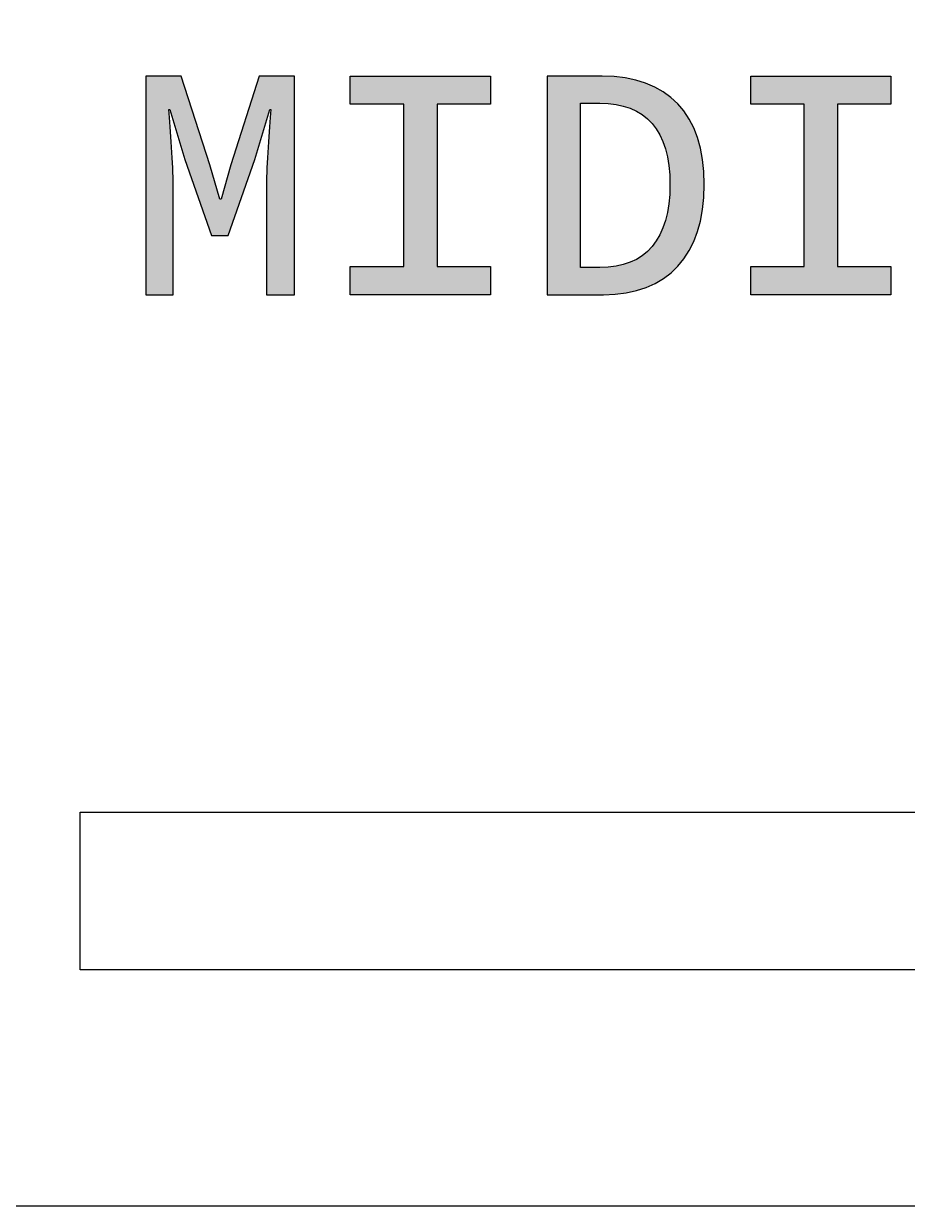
# Model space of a CAD drawing. Extents: x 2 to 177, y -204 to -3.
# Drawn here: x 134.86 to 146.07, y -127.82 to -112.82 of the extents above; entities that cross this region are included whole.
import ezdxf

# ---------------------------------------------------------------- set-up
doc = ezdxf.new("R2010")
doc.units = 0
doc.layers.add('LAYER_1', color=7, linetype='CONTINUOUS')

# ---------------------------------------------------------------- blocks, each defined once
blk = doc.blocks.new('BLOCK_3')
at = {"layer": 'LAYER_1', "color": 1}
blk.add_lwpolyline([(151.573, -124.815), (135.573, -124.815), (135.573, -122.815), (151.573, -122.815), (151.573, -124.815)], dxfattribs=at)
blk = doc.blocks.new('*U27')
at = {"layer": 'LAYER_1', "color": 7}
for points in [[(136.406, -116.252), (136.406, -113.482), (136.407, -116.253)], [(136.407, -116.253), (136.406, -113.482), (136.407, -113.482)], [(136.407, -116.253), (136.407, -113.482), (136.415, -116.253)], [(136.415, -116.253), (136.407, -113.482), (136.415, -113.482)], [(136.415, -116.253), (136.415, -113.482), (136.419, -116.253)], [(136.419, -116.253), (136.415, -113.482), (136.419, -113.482)], [(136.419, -116.253), (136.419, -113.482), (136.441, -116.253)], [(136.441, -116.253), (136.419, -113.482), (136.441, -113.482)], [(136.441, -116.253), (136.441, -113.482), (136.443, -116.253)], [(136.443, -116.253), (136.441, -113.482), (136.443, -113.482)], [(136.443, -116.253), (136.443, -113.482), (136.516, -116.253)], [(136.516, -116.253), (136.443, -113.482), (136.516, -113.482)], [(136.516, -116.253), (136.516, -113.482), (136.529, -116.253)], [(136.529, -116.253), (136.516, -113.482), (136.529, -113.482)], [(136.529, -116.253), (136.529, -113.482), (136.686, -116.253)], [(136.686, -116.253), (136.529, -113.482), (136.686, -113.482)], [(136.686, -116.253), (136.686, -113.482), (136.698, -116.253)], [(136.698, -116.253), (136.686, -113.482), (136.698, -113.482)], [(136.698, -113.905), (136.698, -113.482), (136.698, -113.905)], [(136.698, -113.905), (136.698, -113.482), (136.698, -113.482)], [(136.698, -113.905), (136.698, -113.482), (136.698, -113.905)], [(136.698, -113.905), (136.698, -113.482), (136.698, -113.482)], [(136.698, -113.905), (136.698, -113.482), (136.701, -113.905)], [(136.701, -113.905), (136.698, -113.482), (136.701, -113.482)], [(136.701, -113.905), (136.701, -113.482), (136.709, -113.905)], [(136.709, -113.905), (136.701, -113.482), (136.709, -113.482)], [(136.709, -113.905), (136.709, -113.482), (136.711, -113.905)], [(136.711, -113.905), (136.709, -113.482), (136.711, -113.482)], [(136.711, -113.905), (136.711, -113.482), (136.713, -113.913)], [(136.713, -113.913), (136.711, -113.482), (136.713, -113.482)], [(136.713, -113.913), (136.713, -113.482), (136.713, -113.914)], [(136.713, -113.914), (136.713, -113.482), (136.713, -113.482)], [(136.713, -113.914), (136.713, -113.482), (136.723, -113.946)], [(136.723, -113.946), (136.713, -113.482), (136.723, -113.482)], [(136.723, -113.946), (136.723, -113.482), (136.737, -113.994)], [(136.737, -113.994), (136.723, -113.482), (136.737, -113.482)], [(136.737, -113.994), (136.737, -113.482), (136.739, -113.998)], [(136.739, -113.998), (136.737, -113.482), (136.739, -113.482)], [(136.739, -113.998), (136.739, -113.482), (136.741, -114.007)], [(136.741, -114.007), (136.739, -113.482), (136.741, -113.482)], [(136.741, -114.007), (136.741, -113.482), (136.747, -114.025)], [(136.747, -114.025), (136.741, -113.482), (136.747, -113.482)], [(136.747, -114.025), (136.747, -113.482), (136.75, -114.038)], [(136.75, -114.038), (136.747, -113.482), (136.75, -113.482)], [(136.75, -114.038), (136.75, -113.482), (136.752, -114.043)], [(136.752, -114.043), (136.75, -113.482), (136.752, -113.482)], [(136.752, -114.043), (136.752, -113.482), (136.752, -114.044)], [(136.752, -114.044), (136.752, -113.482), (136.752, -113.482)], [(136.752, -114.044), (136.752, -113.482), (136.753, -114.046)], [(136.753, -114.046), (136.752, -113.482), (136.753, -113.482)], [(136.753, -114.046), (136.753, -113.482), (136.753, -114.046)], [(136.753, -114.046), (136.753, -113.482), (136.753, -113.482)], [(136.753, -114.046), (136.753, -113.482), (136.759, -114.065)], [(136.759, -114.065), (136.753, -113.482), (136.759, -113.482)], [(136.759, -114.065), (136.759, -113.482), (136.806, -114.222)], [(136.806, -114.222), (136.759, -113.482), (136.806, -113.482)], [(136.806, -114.222), (136.806, -113.482), (136.83, -114.304)], [(136.83, -114.304), (136.806, -113.482), (136.83, -113.482)], [(136.83, -114.304), (136.83, -113.482), (136.851, -114.371)], [(136.851, -114.371), (136.83, -113.482), (136.851, -113.482)], [(136.851, -114.371), (136.851, -113.482), (136.853, -114.379)], [(136.853, -114.379), (136.851, -113.482), (136.853, -113.483)], [(136.853, -114.379), (136.853, -113.483), (136.856, -114.388)], [(136.856, -114.388), (136.853, -113.483), (136.856, -113.485)], [(136.856, -114.388), (136.856, -113.485), (136.86, -114.403)], [(136.86, -114.403), (136.856, -113.485), (136.86, -113.499)], [(136.86, -114.403), (136.86, -113.499), (136.868, -114.43)], [(136.868, -114.43), (136.86, -113.499), (136.868, -113.524)], [(136.868, -114.43), (136.868, -113.524), (136.873, -114.446)], [(136.873, -114.446), (136.868, -113.524), (136.873, -113.538)], [(136.873, -114.446), (136.873, -113.538), (136.889, -114.498)], [(136.889, -114.498), (136.873, -113.538), (136.889, -113.587)], [(137.826, -114.417), (137.821, -113.555), (137.826, -113.539)], [(137.84, -114.373), (137.826, -113.539), (137.84, -113.497)], [(137.826, -114.417), (137.826, -113.539), (137.84, -114.373)], [(137.844, -114.358), (137.84, -113.497), (137.844, -113.484)], [(137.84, -114.373), (137.84, -113.497), (137.844, -114.358)], [(137.845, -114.355), (137.844, -113.484), (137.845, -113.482)], [(137.844, -114.358), (137.844, -113.484), (137.845, -114.355)], [(137.845, -114.355), (137.845, -113.482), (137.858, -114.313)], [(137.858, -114.313), (137.845, -113.482), (137.858, -113.482)], [(137.858, -114.313), (137.858, -113.482), (137.871, -114.266)], [(137.871, -114.266), (137.858, -113.482), (137.871, -113.482)], [(137.871, -114.266), (137.871, -113.482), (137.886, -114.218)], [(137.886, -114.218), (137.871, -113.482), (137.886, -113.482)], [(137.886, -114.218), (137.886, -113.482), (137.92, -114.105)], [(137.92, -114.105), (137.886, -113.482), (137.92, -113.482)], [(137.92, -114.105), (137.92, -113.482), (137.938, -114.046)], [(137.938, -114.046), (137.92, -113.482), (137.938, -113.482)], [(137.938, -114.046), (137.938, -113.482), (137.938, -114.046)], [(137.938, -114.046), (137.938, -113.482), (137.938, -113.482)], [(137.938, -114.046), (137.938, -113.482), (137.938, -114.045)], [(137.938, -114.045), (137.938, -113.482), (137.938, -113.482)], [(137.938, -114.045), (137.938, -113.482), (137.94, -114.04)], [(137.94, -114.04), (137.938, -113.482), (137.94, -113.482)], [(137.94, -114.04), (137.94, -113.482), (137.941, -114.033)], [(137.941, -114.033), (137.94, -113.482), (137.941, -113.482)], [(137.941, -114.033), (137.941, -113.482), (137.942, -114.032)], [(137.942, -114.032), (137.941, -113.482), (137.942, -113.482)], [(137.942, -114.032), (137.942, -113.482), (137.946, -114.018)], [(137.946, -114.018), (137.942, -113.482), (137.946, -113.482)], [(137.946, -114.018), (137.946, -113.482), (137.96, -113.973)], [(137.96, -113.973), (137.946, -113.482), (137.96, -113.482)], [(137.96, -113.973), (137.96, -113.482), (137.968, -113.944)], [(137.968, -113.944), (137.96, -113.482), (137.968, -113.482)], [(137.968, -113.944), (137.968, -113.482), (137.973, -113.929)], [(137.973, -113.929), (137.968, -113.482), (137.973, -113.482)], [(137.973, -113.929), (137.973, -113.482), (137.977, -113.916)], [(137.977, -113.916), (137.973, -113.482), (137.977, -113.482)], [(137.977, -113.916), (137.977, -113.482), (137.979, -113.906)], [(137.979, -113.906), (137.977, -113.482), (137.979, -113.482)], [(137.979, -113.906), (137.979, -113.482), (137.981, -113.906)], [(137.981, -113.906), (137.979, -113.482), (137.981, -113.482)], [(137.981, -113.906), (137.981, -113.482), (137.983, -113.905)], [(137.983, -113.905), (137.981, -113.482), (137.983, -113.482)], [(137.983, -113.905), (137.983, -113.482), (137.987, -113.905)], [(137.987, -113.905), (137.983, -113.482), (137.987, -113.482)], [(137.987, -113.905), (137.987, -113.482), (137.992, -113.905)], [(137.992, -113.905), (137.987, -113.482), (137.992, -113.482)], [(137.992, -116.253), (137.992, -113.482), (138.066, -116.253)], [(138.066, -116.253), (137.992, -113.482), (138.066, -113.482)], [(138.066, -116.253), (138.066, -113.482), (138.09, -116.253)], [(138.09, -116.253), (138.066, -113.482), (138.09, -113.482)], [(138.09, -116.253), (138.09, -113.482), (138.198, -116.253)], [(138.198, -116.253), (138.09, -113.482), (138.198, -113.482)], [(138.198, -116.253), (138.198, -113.482), (138.237, -116.253)], [(138.237, -116.253), (138.198, -113.482), (138.237, -113.482)], [(138.237, -116.253), (138.237, -113.482), (138.241, -116.253)], [(138.241, -116.253), (138.237, -113.482), (138.241, -113.482)], [(138.241, -116.253), (138.241, -113.482), (138.274, -116.253)], [(138.274, -116.253), (138.241, -113.482), (138.274, -113.482)], [(138.274, -116.253), (138.274, -113.482), (138.287, -116.253)], [(138.287, -116.253), (138.274, -113.482), (138.287, -113.482)], [(138.287, -116.253), (138.287, -113.482), (138.291, -116.252)], [(138.291, -116.252), (138.287, -113.482), (138.291, -113.482)], [(138.291, -116.252), (138.291, -113.482), (138.293, -116.252)], [(138.293, -116.252), (138.291, -113.482), (138.293, -113.482)], [(136.889, -114.498), (136.889, -113.587), (136.893, -114.514)], [(136.893, -114.514), (136.889, -113.587), (136.893, -113.602)], [(136.893, -114.514), (136.893, -113.602), (136.898, -114.53)], [(136.898, -114.53), (136.893, -113.602), (136.898, -113.617)], [(136.898, -114.53), (136.898, -113.617), (136.901, -114.54)], [(136.901, -114.54), (136.898, -113.617), (136.901, -113.626)], [(136.901, -114.54), (136.901, -113.626), (136.911, -114.567)], [(136.911, -114.567), (136.901, -113.626), (136.911, -113.656)], [(136.911, -114.567), (136.911, -113.656), (136.928, -114.617)], [(136.928, -114.617), (136.911, -113.656), (136.928, -113.709)], [(137.786, -114.55), (137.769, -113.717), (137.786, -113.666)], [(137.79, -114.538), (137.786, -113.666), (137.79, -113.653)], [(137.786, -114.55), (137.786, -113.666), (137.79, -114.538)], [(137.792, -114.532), (137.79, -113.653), (137.792, -113.648)], [(137.79, -114.538), (137.79, -113.653), (137.792, -114.532)], [(137.796, -114.518), (137.792, -113.648), (137.796, -113.634)], [(137.792, -114.532), (137.792, -113.648), (137.796, -114.518)], [(137.808, -114.476), (137.796, -113.634), (137.808, -113.595)], [(137.796, -114.518), (137.796, -113.634), (137.808, -114.476)], [(137.821, -114.434), (137.808, -113.595), (137.821, -113.555)], [(137.808, -114.476), (137.808, -113.595), (137.821, -114.434)], [(137.821, -114.434), (137.821, -113.555), (137.826, -114.417)], [(136.928, -114.617), (136.928, -113.709), (136.932, -114.628)], [(136.932, -114.628), (136.928, -113.709), (136.932, -113.722)], [(136.932, -114.628), (136.932, -113.722), (136.963, -114.716)], [(136.963, -114.716), (136.932, -113.722), (136.963, -113.817)], [(136.963, -114.716), (136.963, -113.817), (136.97, -114.735)], [(136.97, -114.735), (136.963, -113.817), (136.97, -113.838)], [(136.97, -114.735), (136.97, -113.838), (137.001, -114.823)], [(137.001, -114.823), (136.97, -113.838), (137.001, -113.934)], [(137.742, -114.673), (137.708, -113.911), (137.742, -113.801)], [(137.754, -114.641), (137.742, -113.801), (137.754, -113.766)], [(137.742, -114.673), (137.742, -113.801), (137.754, -114.641)], [(137.769, -114.597), (137.754, -113.766), (137.769, -113.717)], [(137.754, -114.641), (137.754, -113.766), (137.769, -114.597)], [(137.769, -114.597), (137.769, -113.717), (137.786, -114.55)], [(136.698, -116.253), (136.698, -113.905), (136.698, -116.253)], [(136.698, -116.253), (136.698, -113.905), (136.698, -113.907)], [(136.698, -116.253), (136.698, -113.907), (136.698, -116.253)], [(136.698, -116.253), (136.698, -113.907), (136.698, -113.911)], [(136.698, -116.253), (136.698, -113.911), (136.701, -116.253)], [(136.701, -116.253), (136.698, -113.911), (136.701, -113.941)], [(136.701, -116.253), (136.701, -113.941), (136.709, -116.253)], [(136.709, -116.253), (136.701, -113.941), (136.709, -114.046)], [(137.001, -114.823), (137.001, -113.934), (137.062, -114.998)], [(137.062, -114.998), (137.001, -113.934), (137.062, -114.123)], [(137.708, -114.773), (137.667, -114.037), (137.708, -113.911)], [(137.708, -114.773), (137.708, -113.911), (137.742, -114.673)], [(137.987, -116.253), (137.983, -114.021), (137.987, -113.971)], [(137.992, -116.253), (137.987, -113.971), (137.992, -113.905)], [(137.987, -116.253), (137.987, -113.971), (137.992, -116.253)], [(136.709, -116.253), (136.709, -114.046), (136.711, -116.253)], [(136.711, -116.253), (136.709, -114.046), (136.711, -114.06)], [(136.711, -116.253), (136.711, -114.06), (136.713, -116.253)], [(136.713, -116.253), (136.711, -114.06), (136.713, -114.093)], [(136.713, -116.253), (136.713, -114.093), (136.713, -116.253)], [(136.713, -116.253), (136.713, -114.093), (136.713, -114.094)], [(136.713, -116.253), (136.713, -114.094), (136.723, -116.253)], [(136.723, -116.253), (136.713, -114.094), (136.723, -114.238)], [(137.062, -114.998), (137.062, -114.123), (137.086, -115.067)], [(137.086, -115.067), (137.062, -114.123), (137.086, -114.198)], [(137.665, -114.894), (137.581, -114.307), (137.665, -114.044)], [(137.667, -114.887), (137.665, -114.044), (137.667, -114.037)], [(137.665, -114.894), (137.665, -114.044), (137.667, -114.887)], [(137.667, -114.887), (137.667, -114.037), (137.708, -114.773)], [(137.977, -116.253), (137.973, -114.155), (137.977, -114.103)], [(137.979, -116.253), (137.977, -114.103), (137.979, -114.065)], [(137.977, -116.253), (137.977, -114.103), (137.979, -116.253)], [(137.981, -116.253), (137.979, -114.065), (137.981, -114.048)], [(137.979, -116.253), (137.979, -114.065), (137.981, -116.253)], [(137.983, -116.253), (137.981, -114.048), (137.983, -114.021)], [(137.981, -116.253), (137.981, -114.048), (137.983, -116.253)], [(137.983, -116.253), (137.983, -114.021), (137.987, -116.253)], [(136.723, -116.253), (136.723, -114.238), (136.737, -116.253)], [(136.737, -116.253), (136.723, -114.238), (136.737, -114.449)], [(137.086, -115.067), (137.086, -114.198), (137.107, -115.127)], [(137.107, -115.127), (137.086, -114.198), (137.107, -114.263)], [(137.107, -115.127), (137.107, -114.263), (137.148, -115.244)], [(137.148, -115.244), (137.107, -114.263), (137.148, -114.39)], [(137.968, -116.253), (137.96, -114.357), (137.968, -114.218)], [(137.973, -116.253), (137.968, -114.218), (137.973, -114.155)], [(137.968, -116.253), (137.968, -114.218), (137.973, -116.253)], [(137.973, -116.253), (137.973, -114.155), (137.977, -116.253)], [(136.737, -116.253), (136.737, -114.449), (136.739, -116.253)], [(136.739, -116.253), (136.737, -114.449), (136.739, -114.473)], [(137.148, -115.244), (137.148, -114.39), (137.168, -115.299)], [(137.168, -115.299), (137.148, -114.39), (137.168, -114.45)], [(137.538, -115.255), (137.509, -114.533), (137.538, -114.441)], [(137.54, -115.25), (137.538, -114.441), (137.54, -114.435)], [(137.538, -115.255), (137.538, -114.441), (137.54, -115.25)], [(137.576, -115.148), (137.54, -114.435), (137.576, -114.323)], [(137.54, -115.25), (137.54, -114.435), (137.576, -115.148)], [(137.581, -115.134), (137.576, -114.323), (137.581, -114.307)], [(137.576, -115.148), (137.576, -114.323), (137.581, -115.134)], [(137.581, -115.134), (137.581, -114.307), (137.665, -114.894)], [(137.96, -116.253), (137.946, -114.58), (137.96, -114.357)], [(137.96, -116.253), (137.96, -114.357), (137.968, -116.253)], [(136.739, -116.253), (136.739, -114.473), (136.741, -116.253)], [(136.741, -116.253), (136.739, -114.473), (136.741, -114.526)], [(136.741, -116.253), (136.741, -114.526), (136.747, -116.253)], [(136.747, -116.253), (136.741, -114.526), (136.747, -114.627)], [(137.168, -115.299), (137.168, -114.45), (137.182, -115.341)], [(137.182, -115.341), (137.168, -114.45), (137.182, -114.495)], [(137.182, -115.341), (137.182, -114.495), (137.201, -115.393)], [(137.201, -115.393), (137.182, -114.495), (137.201, -114.552)], [(137.201, -115.393), (137.201, -114.552), (137.206, -115.409)], [(137.206, -115.409), (137.201, -114.552), (137.206, -114.57)], [(137.206, -115.409), (137.206, -114.57), (137.214, -115.431)], [(137.214, -115.431), (137.206, -114.57), (137.214, -114.593)], [(137.214, -115.431), (137.214, -114.593), (137.218, -115.442)], [(137.218, -115.442), (137.214, -114.593), (137.218, -114.605)], [(137.49, -115.392), (137.486, -114.605), (137.49, -114.591)], [(137.504, -115.353), (137.49, -114.591), (137.504, -114.548)], [(137.49, -115.392), (137.49, -114.591), (137.504, -115.353)], [(137.509, -115.339), (137.504, -114.548), (137.509, -114.533)], [(137.504, -115.353), (137.504, -114.548), (137.509, -115.339)], [(137.509, -115.339), (137.509, -114.533), (137.538, -115.255)], [(137.946, -116.253), (137.942, -114.692), (137.946, -114.58)], [(137.946, -116.253), (137.946, -114.58), (137.96, -116.253)], [(136.747, -116.253), (136.747, -114.627), (136.75, -116.253)], [(136.75, -116.253), (136.747, -114.627), (136.75, -114.741)], [(136.75, -116.253), (136.75, -114.741), (136.752, -116.253)], [(136.752, -116.253), (136.75, -114.741), (136.752, -114.786)], [(137.218, -115.442), (137.218, -114.605), (137.22, -115.448)], [(137.22, -115.448), (137.218, -114.605), (137.22, -114.612)], [(137.22, -115.448), (137.22, -114.612), (137.225, -115.462)], [(137.225, -115.462), (137.22, -114.612), (137.225, -114.629)], [(137.225, -115.462), (137.225, -114.629), (137.226, -115.465)], [(137.226, -115.465), (137.225, -114.629), (137.226, -114.633)], [(137.226, -115.465), (137.226, -114.633), (137.236, -115.494)], [(137.236, -115.494), (137.226, -114.633), (137.236, -114.668)], [(137.236, -115.494), (137.236, -114.668), (137.238, -115.5)], [(137.238, -115.5), (137.236, -114.668), (137.238, -114.674)], [(137.238, -115.5), (137.238, -114.674), (137.241, -115.504)], [(137.241, -115.504), (137.238, -114.674), (137.241, -114.684)], [(137.241, -115.504), (137.241, -114.684), (137.264, -115.504)], [(137.264, -115.504), (137.241, -114.684), (137.264, -114.764)], [(137.446, -115.504), (137.418, -114.845), (137.446, -114.746)], [(137.449, -115.504), (137.446, -114.746), (137.449, -114.735)], [(137.446, -115.504), (137.446, -114.746), (137.449, -115.504)], [(137.451, -115.504), (137.449, -114.735), (137.451, -114.728)], [(137.449, -115.504), (137.449, -114.735), (137.451, -115.504)], [(137.457, -115.487), (137.451, -114.728), (137.457, -114.707)], [(137.451, -115.504), (137.451, -114.728), (137.457, -115.487)], [(137.474, -115.439), (137.457, -114.707), (137.474, -114.647)], [(137.457, -115.487), (137.457, -114.707), (137.474, -115.439)], [(137.475, -115.434), (137.474, -114.647), (137.475, -114.642)], [(137.474, -115.439), (137.474, -114.647), (137.475, -115.434)], [(137.481, -115.417), (137.475, -114.642), (137.481, -114.62)], [(137.475, -115.434), (137.475, -114.642), (137.481, -115.417)], [(137.485, -115.407), (137.481, -114.62), (137.485, -114.607)], [(137.481, -115.417), (137.481, -114.62), (137.485, -115.407)], [(137.486, -115.404), (137.485, -114.607), (137.486, -114.605)], [(137.485, -115.407), (137.485, -114.607), (137.486, -115.404)], [(137.486, -115.404), (137.486, -114.605), (137.49, -115.392)], [(137.94, -116.252), (137.938, -114.818), (137.94, -114.745)], [(137.941, -116.253), (137.94, -114.745), (137.941, -114.696)], [(137.94, -116.252), (137.94, -114.745), (137.941, -116.253)], [(137.942, -116.253), (137.941, -114.696), (137.942, -114.692)], [(137.941, -116.253), (137.941, -114.696), (137.942, -116.253)], [(137.942, -116.253), (137.942, -114.692), (137.946, -116.253)], [(136.752, -116.253), (136.752, -114.786), (136.752, -116.253)], [(136.752, -116.253), (136.752, -114.786), (136.752, -114.81)], [(136.752, -116.253), (136.752, -114.81), (136.753, -116.251)], [(136.753, -116.251), (136.752, -114.81), (136.753, -114.855)], [(136.753, -116.251), (136.753, -114.855), (136.753, -116.251)], [(136.753, -116.251), (136.753, -114.855), (136.753, -114.885)], [(137.264, -115.504), (137.264, -114.764), (137.265, -115.504)], [(137.265, -115.504), (137.264, -114.764), (137.265, -114.768)], [(137.265, -115.504), (137.265, -114.768), (137.296, -115.504)], [(137.296, -115.504), (137.265, -114.768), (137.296, -114.876)], [(137.296, -115.504), (137.296, -114.876), (137.325, -115.504)], [(137.325, -115.504), (137.296, -114.876), (137.325, -114.975)], [(137.414, -115.504), (137.388, -114.95), (137.414, -114.859)], [(137.418, -115.504), (137.414, -114.859), (137.418, -114.845)], [(137.414, -115.504), (137.414, -114.859), (137.418, -115.504)], [(137.418, -115.504), (137.418, -114.845), (137.446, -115.504)], [(137.938, -116.251), (137.938, -114.852), (137.938, -114.818)], [(137.938, -116.251), (137.938, -114.818), (137.94, -116.252)], [(137.938, -116.251), (137.938, -114.865), (137.938, -114.852)], [(137.938, -116.251), (137.938, -114.852), (137.938, -116.251)], [(137.938, -116.251), (137.938, -114.865), (137.938, -116.251)], [(137.325, -115.504), (137.325, -114.975), (137.336, -115.504)], [(137.336, -115.504), (137.325, -114.975), (137.336, -115.012)], [(137.336, -115.504), (137.336, -115.012), (137.343, -115.504)], [(137.343, -115.504), (137.336, -115.012), (137.343, -115.035)], [(137.343, -115.504), (137.343, -115.035), (137.346, -115.504)], [(137.346, -115.504), (137.343, -115.035), (137.346, -115.043)], [(137.346, -115.504), (137.346, -115.043), (137.352, -115.504)], [(137.352, -115.504), (137.346, -115.043), (137.352, -115.043)], [(137.352, -115.504), (137.352, -115.043), (137.36, -115.504)], [(137.36, -115.504), (137.352, -115.043), (137.36, -115.043)], [(137.36, -115.504), (137.36, -115.043), (137.362, -115.504)], [(137.362, -115.504), (137.36, -115.043), (137.362, -115.043)], [(137.363, -115.504), (137.362, -115.043), (137.363, -115.041)], [(137.362, -115.504), (137.362, -115.043), (137.363, -115.504)], [(137.365, -115.504), (137.363, -115.041), (137.365, -115.033)], [(137.363, -115.504), (137.363, -115.041), (137.365, -115.504)], [(137.367, -115.504), (137.365, -115.033), (137.367, -115.024)], [(137.365, -115.504), (137.365, -115.033), (137.367, -115.504)], [(137.376, -115.504), (137.367, -115.024), (137.376, -114.993)], [(137.367, -115.504), (137.367, -115.024), (137.376, -115.504)], [(137.388, -115.504), (137.376, -114.993), (137.388, -114.95)], [(137.376, -115.504), (137.376, -114.993), (137.388, -115.504)], [(137.388, -115.504), (137.388, -114.95), (137.414, -115.504)]]:
    blk.add_solid(points, dxfattribs=at)
blk = doc.blocks.new('*U28')
at = {"layer": 'LAYER_1', "color": 7}
for points in [[(139.001, -113.837), (139.001, -113.482), (139.678, -113.837)], [(139.678, -113.837), (139.001, -113.482), (139.678, -113.482)], [(139.678, -116.253), (139.678, -113.482), (140.101, -116.253)], [(140.101, -116.253), (139.678, -113.482), (140.101, -113.482)], [(140.101, -113.837), (140.101, -113.482), (140.778, -113.837)], [(140.778, -113.837), (140.101, -113.482), (140.778, -113.482)], [(139.001, -116.253), (139.001, -115.897), (139.678, -116.253)], [(139.678, -116.253), (139.001, -115.897), (139.678, -115.897)], [(140.101, -116.253), (140.101, -115.897), (140.778, -116.253)], [(140.778, -116.253), (140.101, -115.897), (140.778, -115.897)]]:
    blk.add_solid(points, dxfattribs=at)
blk = doc.blocks.new('*U29')
at = {"layer": 'LAYER_1', "color": 7}
for points in [[(141.499, -116.248), (141.499, -113.482), (141.499, -116.253)], [(141.499, -116.253), (141.499, -113.482), (141.499, -113.482)], [(141.499, -116.253), (141.499, -113.482), (141.511, -116.253)], [(141.511, -116.253), (141.499, -113.482), (141.511, -113.482)], [(141.511, -116.253), (141.511, -113.482), (141.516, -116.253)], [(141.516, -116.253), (141.511, -113.482), (141.516, -113.482)], [(141.516, -116.253), (141.516, -113.482), (141.544, -116.253)], [(141.544, -116.253), (141.516, -113.482), (141.544, -113.482)], [(141.544, -116.253), (141.544, -113.482), (141.555, -116.253)], [(141.555, -116.253), (141.544, -113.482), (141.555, -113.482)], [(141.555, -116.253), (141.555, -113.482), (141.596, -116.253)], [(141.596, -116.253), (141.555, -113.482), (141.596, -113.482)], [(141.596, -116.253), (141.596, -113.482), (141.61, -116.253)], [(141.61, -116.253), (141.596, -113.482), (141.61, -113.482)], [(141.61, -116.253), (141.61, -113.482), (141.66, -116.253)], [(141.66, -116.253), (141.61, -113.482), (141.66, -113.482)], [(141.66, -116.253), (141.66, -113.482), (141.757, -116.253)], [(141.757, -116.253), (141.66, -113.482), (141.757, -113.482)], [(141.757, -116.253), (141.757, -113.482), (141.922, -116.253)], [(141.922, -116.253), (141.757, -113.482), (141.922, -113.482)], [(141.922, -113.825), (141.922, -113.482), (141.922, -113.824)], [(141.922, -113.824), (141.922, -113.482), (141.922, -113.482)], [(141.922, -113.824), (141.922, -113.482), (141.923, -113.824)], [(141.923, -113.824), (141.922, -113.482), (141.923, -113.482)], [(141.923, -113.824), (141.923, -113.482), (141.924, -113.824)], [(141.924, -113.824), (141.923, -113.482), (141.924, -113.482)], [(141.924, -113.824), (141.924, -113.482), (141.944, -113.824)], [(141.944, -113.824), (141.924, -113.482), (141.944, -113.482)], [(141.944, -113.824), (141.944, -113.482), (141.952, -113.824)], [(141.952, -113.824), (141.944, -113.482), (141.952, -113.482)], [(141.952, -113.824), (141.952, -113.482), (141.976, -113.824)], [(141.976, -113.824), (141.952, -113.482), (141.976, -113.482)], [(141.976, -113.824), (141.976, -113.482), (141.989, -113.824)], [(141.989, -113.824), (141.976, -113.482), (141.989, -113.482)], [(141.989, -113.824), (141.989, -113.482), (141.999, -113.824)], [(141.999, -113.824), (141.989, -113.482), (141.999, -113.482)], [(141.999, -113.824), (141.999, -113.482), (142.044, -113.824)], [(142.044, -113.824), (141.999, -113.482), (142.044, -113.482)], [(142.044, -113.824), (142.044, -113.482), (142.076, -113.824)], [(142.076, -113.824), (142.044, -113.482), (142.076, -113.482)], [(142.076, -113.824), (142.076, -113.482), (142.1, -113.824)], [(142.1, -113.824), (142.076, -113.482), (142.1, -113.482)], [(142.1, -113.824), (142.1, -113.482), (142.11, -113.824)], [(142.11, -113.824), (142.1, -113.482), (142.11, -113.482)], [(142.11, -113.824), (142.11, -113.482), (142.111, -113.824)], [(142.111, -113.824), (142.11, -113.482), (142.111, -113.482)], [(142.111, -113.824), (142.111, -113.482), (142.137, -113.824)], [(142.137, -113.824), (142.111, -113.482), (142.137, -113.482)], [(142.137, -113.824), (142.137, -113.482), (142.145, -113.824)], [(142.145, -113.824), (142.137, -113.482), (142.145, -113.482)], [(142.145, -113.824), (142.145, -113.482), (142.151, -113.824)], [(142.151, -113.824), (142.145, -113.482), (142.151, -113.482)], [(142.151, -113.824), (142.151, -113.482), (142.159, -113.824)], [(142.159, -113.824), (142.151, -113.482), (142.159, -113.482)], [(142.159, -113.824), (142.159, -113.482), (142.167, -113.824)], [(142.167, -113.824), (142.159, -113.482), (142.167, -113.482)], [(142.167, -113.824), (142.167, -113.482), (142.167, -113.824)], [(142.167, -113.824), (142.167, -113.482), (142.167, -113.482)], [(142.167, -113.824), (142.167, -113.482), (142.167, -113.824)], [(142.167, -113.824), (142.167, -113.482), (142.167, -113.482)], [(142.167, -113.824), (142.167, -113.482), (142.167, -113.824)], [(142.167, -113.824), (142.167, -113.482), (142.167, -113.482)], [(142.167, -113.824), (142.167, -113.482), (142.181, -113.824)], [(142.181, -113.824), (142.167, -113.482), (142.181, -113.482)], [(142.181, -113.824), (142.181, -113.482), (142.183, -113.824)], [(142.183, -113.824), (142.181, -113.482), (142.183, -113.482)], [(142.183, -113.824), (142.183, -113.482), (142.189, -113.825)], [(142.189, -113.825), (142.183, -113.482), (142.189, -113.482)], [(142.189, -113.825), (142.189, -113.482), (142.196, -113.825)], [(142.196, -113.825), (142.189, -113.482), (142.196, -113.482)], [(142.196, -113.825), (142.196, -113.482), (142.197, -113.825)], [(142.197, -113.825), (142.196, -113.482), (142.197, -113.482)], [(142.197, -113.825), (142.197, -113.482), (142.209, -113.825)], [(142.209, -113.825), (142.197, -113.482), (142.209, -113.482)], [(142.209, -113.825), (142.209, -113.482), (142.211, -113.825)], [(142.211, -113.825), (142.209, -113.482), (142.211, -113.482)], [(142.211, -113.825), (142.211, -113.482), (142.214, -113.825)], [(142.214, -113.825), (142.211, -113.482), (142.214, -113.482)], [(142.214, -113.825), (142.214, -113.482), (142.218, -113.826)], [(142.218, -113.826), (142.214, -113.482), (142.218, -113.482)], [(142.218, -113.826), (142.218, -113.482), (142.235, -113.826)], [(142.235, -113.826), (142.218, -113.482), (142.235, -113.482)], [(142.235, -113.826), (142.235, -113.482), (142.242, -113.826)], [(142.242, -113.826), (142.235, -113.482), (142.242, -113.482)], [(142.242, -113.826), (142.242, -113.482), (142.247, -113.827)], [(142.247, -113.827), (142.242, -113.482), (142.247, -113.483)], [(142.247, -113.827), (142.247, -113.483), (142.288, -113.831)], [(142.288, -113.831), (142.247, -113.483), (142.288, -113.485)], [(142.288, -113.831), (142.288, -113.485), (142.298, -113.832)], [(142.298, -113.832), (142.288, -113.485), (142.298, -113.486)], [(142.298, -113.832), (142.298, -113.486), (142.372, -113.84)], [(142.372, -113.84), (142.298, -113.486), (142.372, -113.491)], [(142.372, -113.84), (142.372, -113.491), (142.419, -113.851)], [(142.419, -113.851), (142.372, -113.491), (142.419, -113.494)], [(142.419, -113.851), (142.419, -113.494), (142.419, -113.851)], [(142.419, -113.851), (142.419, -113.494), (142.419, -113.494)], [(142.419, -113.851), (142.419, -113.494), (142.466, -113.862)], [(142.466, -113.862), (142.419, -113.494), (142.466, -113.502)], [(142.466, -113.862), (142.466, -113.502), (142.487, -113.867)], [(142.487, -113.867), (142.466, -113.502), (142.487, -113.506)], [(142.487, -113.867), (142.487, -113.506), (142.53, -113.883)], [(142.53, -113.883), (142.487, -113.506), (142.53, -113.513)], [(142.53, -113.883), (142.53, -113.513), (142.59, -113.905)], [(142.59, -113.905), (142.53, -113.513), (142.59, -113.523)], [(142.59, -113.905), (142.59, -113.523), (142.591, -113.906)], [(142.591, -113.906), (142.59, -113.523), (142.591, -113.524)], [(142.591, -113.906), (142.591, -113.524), (142.63, -113.927)], [(142.63, -113.927), (142.591, -113.524), (142.63, -113.535)], [(142.63, -113.927), (142.63, -113.535), (142.632, -113.928)], [(142.632, -113.928), (142.63, -113.535), (142.632, -113.536)], [(142.632, -113.928), (142.632, -113.536), (142.685, -113.957)], [(142.685, -113.957), (142.632, -113.536), (142.685, -113.551)], [(142.685, -113.957), (142.685, -113.551), (142.72, -113.984)], [(142.72, -113.984), (142.685, -113.551), (142.72, -113.562)], [(142.72, -113.984), (142.72, -113.562), (142.747, -114.004)], [(142.747, -114.004), (142.72, -113.562), (142.747, -113.57)], [(142.747, -114.004), (142.747, -113.57), (142.769, -114.021)], [(142.769, -114.021), (142.747, -113.57), (142.769, -113.579)], [(142.769, -114.021), (142.769, -113.579), (142.783, -114.036)], [(142.783, -114.036), (142.769, -113.579), (142.783, -113.586)], [(142.783, -114.036), (142.783, -113.586), (142.8, -114.053)], [(142.8, -114.053), (142.783, -113.586), (142.8, -113.593)], [(142.8, -114.053), (142.8, -113.593), (142.843, -114.098)], [(142.843, -114.098), (142.8, -113.593), (142.843, -113.612)], [(142.843, -114.098), (142.843, -113.612), (142.869, -114.136)], [(142.869, -114.136), (142.843, -113.612), (142.869, -113.624)], [(142.869, -114.136), (142.869, -113.624), (142.89, -114.166)], [(142.89, -114.166), (142.869, -113.624), (142.89, -113.633)], [(142.89, -114.166), (142.89, -113.633), (142.905, -114.187)], [(142.905, -114.187), (142.89, -113.633), (142.905, -113.642)], [(142.905, -114.187), (142.905, -113.642), (142.922, -114.22)], [(142.922, -114.22), (142.905, -113.642), (142.922, -113.653)], [(142.922, -114.22), (142.922, -113.653), (142.927, -114.231)], [(142.927, -114.231), (142.922, -113.653), (142.927, -113.656)], [(142.927, -114.231), (142.927, -113.656), (142.957, -114.29)], [(142.957, -114.29), (142.927, -113.656), (142.957, -113.675)], [(142.957, -114.29), (142.957, -113.675), (142.975, -114.339)], [(142.975, -114.339), (142.957, -113.675), (142.975, -113.686)], [(142.975, -114.339), (142.975, -113.686), (142.998, -114.404)], [(142.998, -114.404), (142.975, -113.686), (142.998, -113.7)], [(142.998, -114.404), (142.998, -113.7), (143.012, -114.461)], [(143.012, -114.461), (142.998, -113.7), (143.012, -113.709)], [(143.012, -114.461), (143.012, -113.709), (143.019, -114.49)], [(143.019, -114.49), (143.012, -113.709), (143.019, -113.713)], [(143.019, -114.49), (143.019, -113.713), (143.028, -114.532)], [(143.028, -114.532), (143.019, -113.713), (143.028, -113.721)], [(143.028, -114.532), (143.028, -113.721), (143.037, -114.597)], [(143.037, -114.597), (143.028, -113.721), (143.037, -113.729)], [(143.037, -114.597), (143.037, -113.729), (143.046, -114.659)], [(143.046, -114.659), (143.037, -113.729), (143.046, -113.736)], [(143.046, -114.659), (143.046, -113.736), (143.048, -114.672)], [(143.048, -114.672), (143.046, -113.736), (143.048, -113.738)], [(143.048, -114.672), (143.048, -113.738), (143.052, -114.759)], [(143.052, -114.759), (143.048, -113.738), (143.052, -113.741)], [(143.052, -114.759), (143.052, -113.741), (143.055, -114.824)], [(143.055, -114.824), (143.052, -113.741), (143.055, -113.744)], [(143.055, -115.985), (143.055, -113.744), (143.132, -115.913)], [(143.132, -115.913), (143.055, -113.744), (143.132, -113.81)], [(143.132, -115.913), (143.132, -113.81), (143.156, -115.891)], [(143.156, -115.891), (143.132, -113.81), (143.156, -113.836)], [(143.156, -115.891), (143.156, -113.836), (143.231, -115.796)], [(143.231, -115.796), (143.156, -113.836), (143.231, -113.923)], [(143.231, -115.796), (143.231, -113.923), (143.251, -115.772)], [(143.251, -115.772), (143.231, -113.923), (143.251, -113.953)], [(143.251, -115.772), (143.251, -113.953), (143.315, -115.663)], [(143.315, -115.663), (143.251, -113.953), (143.315, -114.053)], [(143.315, -115.663), (143.315, -114.053), (143.33, -115.636)], [(143.33, -115.636), (143.315, -114.053), (143.33, -114.086)], [(143.33, -115.636), (143.33, -114.086), (143.383, -115.513)], [(143.383, -115.513), (143.33, -114.086), (143.383, -114.199)], [(143.383, -115.513), (143.383, -114.199), (143.395, -115.485)], [(143.395, -115.485), (143.383, -114.199), (143.395, -114.236)], [(143.395, -115.485), (143.395, -114.236), (143.434, -115.348)], [(143.434, -115.348), (143.395, -114.236), (143.434, -114.361)], [(143.434, -115.348), (143.434, -114.361), (143.443, -115.318)], [(143.443, -115.318), (143.434, -114.361), (143.443, -114.403)], [(143.443, -115.318), (143.443, -114.403), (143.47, -115.165)], [(143.47, -115.165), (143.443, -114.403), (143.47, -114.539)], [(143.47, -115.165), (143.47, -114.539), (143.475, -115.136)], [(143.475, -115.136), (143.47, -114.539), (143.475, -114.592)], [(143.475, -115.136), (143.475, -114.592), (143.488, -114.961)], [(143.488, -114.961), (143.475, -114.592), (143.488, -114.733)], [(143.488, -114.961), (143.488, -114.733), (143.49, -114.939)], [(143.055, -115.985), (143.052, -114.982), (143.055, -114.824)], [(143.046, -115.994), (143.037, -115.128), (143.046, -115.044)], [(143.048, -115.992), (143.046, -115.044), (143.048, -115.027)], [(143.046, -115.994), (143.046, -115.044), (143.048, -115.992)], [(143.052, -115.988), (143.048, -115.027), (143.052, -114.982)], [(143.048, -115.992), (143.048, -115.027), (143.052, -115.988)], [(143.052, -115.988), (143.052, -114.982), (143.055, -115.985)], [(143.028, -116.006), (143.019, -115.226), (143.028, -115.175)], [(143.037, -116), (143.028, -115.175), (143.037, -115.128)], [(143.028, -116.006), (143.028, -115.175), (143.037, -116)], [(143.037, -116), (143.037, -115.128), (143.046, -115.994)], [(142.998, -116.027), (142.975, -115.384), (142.998, -115.306)], [(143.012, -116.017), (142.998, -115.306), (143.012, -115.262)], [(142.998, -116.027), (142.998, -115.306), (143.012, -116.017)], [(143.019, -116.013), (143.012, -115.262), (143.019, -115.226)], [(143.012, -116.017), (143.012, -115.262), (143.019, -116.013)], [(143.019, -116.013), (143.019, -115.226), (143.028, -116.006)], [(142.927, -116.076), (142.922, -115.502), (142.927, -115.493)], [(142.957, -116.055), (142.927, -115.493), (142.957, -115.424)], [(142.927, -116.076), (142.927, -115.493), (142.957, -116.055)], [(142.975, -116.043), (142.957, -115.424), (142.975, -115.384)], [(142.957, -116.055), (142.957, -115.424), (142.975, -116.043)], [(142.975, -116.043), (142.975, -115.384), (142.998, -116.027)], [(142.843, -116.119), (142.8, -115.674), (142.843, -115.622)], [(142.869, -116.106), (142.843, -115.622), (142.869, -115.59)], [(142.843, -116.119), (142.843, -115.622), (142.869, -116.106)], [(142.89, -116.096), (142.869, -115.59), (142.89, -115.555)], [(142.869, -116.106), (142.869, -115.59), (142.89, -116.096)], [(142.905, -116.088), (142.89, -115.555), (142.905, -115.53)], [(142.89, -116.096), (142.89, -115.555), (142.905, -116.088)], [(142.922, -116.08), (142.905, -115.53), (142.922, -115.502)], [(142.905, -116.088), (142.905, -115.53), (142.922, -116.08)], [(142.922, -116.08), (142.922, -115.502), (142.927, -116.076)], [(142.685, -116.182), (142.632, -115.804), (142.685, -115.768)], [(142.72, -116.171), (142.685, -115.768), (142.72, -115.746)], [(142.685, -116.182), (142.685, -115.768), (142.72, -116.171)], [(142.747, -116.161), (142.72, -115.746), (142.747, -115.722)], [(142.72, -116.171), (142.72, -115.746), (142.747, -116.161)], [(142.769, -116.154), (142.747, -115.722), (142.769, -115.702)], [(142.747, -116.161), (142.747, -115.722), (142.769, -116.154)], [(142.783, -116.149), (142.769, -115.702), (142.783, -115.689)], [(142.769, -116.154), (142.769, -115.702), (142.783, -116.149)], [(142.8, -116.141), (142.783, -115.689), (142.8, -115.674)], [(142.783, -116.149), (142.783, -115.689), (142.8, -116.141)], [(142.8, -116.141), (142.8, -115.674), (142.843, -116.119)], [(141.922, -116.253), (141.922, -115.908), (141.922, -116.253)], [(141.922, -116.253), (141.922, -115.908), (141.922, -115.909)], [(141.922, -116.253), (141.922, -115.909), (141.923, -116.253)], [(141.923, -116.253), (141.922, -115.909), (141.923, -115.909)], [(141.923, -116.253), (141.923, -115.909), (141.924, -116.253)], [(141.924, -116.253), (141.923, -115.909), (141.924, -115.91)], [(141.924, -116.253), (141.924, -115.91), (141.944, -116.253)], [(141.944, -116.253), (141.924, -115.91), (141.944, -115.91)], [(141.944, -116.253), (141.944, -115.91), (141.952, -116.253)], [(141.952, -116.253), (141.944, -115.91), (141.952, -115.91)], [(141.952, -116.253), (141.952, -115.91), (141.976, -116.253)], [(141.976, -116.253), (141.952, -115.91), (141.976, -115.91)], [(141.976, -116.253), (141.976, -115.91), (141.989, -116.253)], [(141.989, -116.253), (141.976, -115.91), (141.989, -115.91)], [(141.989, -116.253), (141.989, -115.91), (141.999, -116.253)], [(141.999, -116.253), (141.989, -115.91), (141.999, -115.91)], [(141.999, -116.253), (141.999, -115.91), (142.044, -116.253)], [(142.044, -116.253), (141.999, -115.91), (142.044, -115.91)], [(142.044, -116.253), (142.044, -115.91), (142.076, -116.253)], [(142.076, -116.253), (142.044, -115.91), (142.076, -115.91)], [(142.076, -116.253), (142.076, -115.91), (142.1, -116.253)], [(142.1, -116.253), (142.076, -115.91), (142.1, -115.91)], [(142.1, -116.253), (142.1, -115.91), (142.11, -116.253)], [(142.11, -116.253), (142.1, -115.91), (142.11, -115.91)], [(142.11, -116.253), (142.11, -115.91), (142.111, -116.253)], [(142.111, -116.253), (142.11, -115.91), (142.111, -115.91)], [(142.111, -116.253), (142.111, -115.91), (142.137, -116.253)], [(142.137, -116.253), (142.111, -115.91), (142.137, -115.91)], [(142.137, -116.253), (142.137, -115.91), (142.145, -116.253)], [(142.145, -116.253), (142.137, -115.91), (142.145, -115.91)], [(142.145, -116.253), (142.145, -115.91), (142.151, -116.253)], [(142.151, -116.253), (142.145, -115.91), (142.151, -115.91)], [(142.151, -116.253), (142.151, -115.91), (142.159, -116.253)], [(142.159, -116.253), (142.151, -115.91), (142.159, -115.91)], [(142.159, -116.253), (142.159, -115.91), (142.167, -116.253)], [(142.167, -116.253), (142.159, -115.91), (142.167, -115.91)], [(142.181, -116.253), (142.167, -115.91), (142.181, -115.909)], [(142.167, -116.253), (142.167, -115.91), (142.167, -116.253)], [(142.167, -116.253), (142.167, -115.91), (142.167, -115.91)], [(142.167, -116.253), (142.167, -115.91), (142.167, -116.253)], [(142.167, -116.253), (142.167, -115.91), (142.167, -115.91)], [(142.167, -116.253), (142.167, -115.91), (142.167, -116.253)], [(142.167, -116.253), (142.167, -115.91), (142.167, -115.91)], [(142.167, -116.253), (142.167, -115.91), (142.181, -116.253)], [(142.181, -116.253), (142.181, -115.909), (142.183, -116.253)], [(142.183, -116.253), (142.181, -115.909), (142.183, -115.909)], [(142.183, -116.253), (142.183, -115.909), (142.189, -116.253)], [(142.189, -116.253), (142.183, -115.909), (142.189, -115.909)], [(142.189, -116.253), (142.189, -115.909), (142.196, -116.253)], [(142.196, -116.253), (142.189, -115.909), (142.196, -115.909)], [(142.197, -116.253), (142.196, -115.909), (142.197, -115.908)], [(142.196, -116.253), (142.196, -115.909), (142.197, -116.253)], [(142.197, -116.253), (142.197, -115.908), (142.209, -116.253)], [(142.209, -116.253), (142.197, -115.908), (142.209, -115.908)], [(142.209, -116.253), (142.209, -115.908), (142.211, -116.253)], [(142.211, -116.253), (142.209, -115.908), (142.211, -115.908)], [(142.211, -116.253), (142.211, -115.908), (142.214, -116.253)], [(142.214, -116.253), (142.211, -115.908), (142.214, -115.908)], [(142.218, -116.253), (142.214, -115.908), (142.218, -115.907)], [(142.214, -116.253), (142.214, -115.908), (142.218, -116.253)], [(142.218, -116.253), (142.218, -115.907), (142.235, -116.253)], [(142.235, -116.253), (142.218, -115.907), (142.235, -115.907)], [(142.242, -116.253), (142.235, -115.907), (142.242, -115.906)], [(142.235, -116.253), (142.235, -115.907), (142.242, -116.253)], [(142.242, -116.253), (142.242, -115.906), (142.247, -116.252)], [(142.247, -116.252), (142.242, -115.906), (142.247, -115.906)], [(142.288, -116.251), (142.247, -115.906), (142.288, -115.904)], [(142.247, -116.252), (142.247, -115.906), (142.288, -116.251)], [(142.298, -116.25), (142.288, -115.904), (142.298, -115.903)], [(142.288, -116.251), (142.288, -115.904), (142.298, -116.25)], [(142.372, -116.244), (142.298, -115.903), (142.372, -115.891)], [(142.298, -116.25), (142.298, -115.903), (142.372, -116.244)], [(142.419, -116.239), (142.372, -115.891), (142.419, -115.883)], [(142.372, -116.244), (142.372, -115.891), (142.419, -116.239)], [(142.466, -116.235), (142.419, -115.883), (142.466, -115.869)], [(142.419, -116.239), (142.419, -115.883), (142.419, -116.239)], [(142.419, -116.239), (142.419, -115.883), (142.419, -115.883)], [(142.419, -116.239), (142.419, -115.883), (142.466, -116.235)], [(142.487, -116.231), (142.466, -115.869), (142.487, -115.863)], [(142.466, -116.235), (142.466, -115.869), (142.487, -116.231)], [(142.53, -116.222), (142.487, -115.863), (142.53, -115.851)], [(142.487, -116.231), (142.487, -115.863), (142.53, -116.222)], [(142.59, -116.209), (142.53, -115.851), (142.59, -115.823)], [(142.53, -116.222), (142.53, -115.851), (142.59, -116.209)], [(142.591, -116.209), (142.59, -115.823), (142.591, -115.822)], [(142.59, -116.209), (142.59, -115.823), (142.591, -116.209)], [(142.63, -116.201), (142.591, -115.822), (142.63, -115.805)], [(142.591, -116.209), (142.591, -115.822), (142.63, -116.201)], [(142.632, -116.201), (142.63, -115.805), (142.632, -115.804)], [(142.63, -116.201), (142.63, -115.805), (142.632, -116.201)], [(142.632, -116.201), (142.632, -115.804), (142.685, -116.182)]]:
    blk.add_solid(points, dxfattribs=at)
blk = doc.blocks.new('*U30')
at = {"layer": 'LAYER_1', "color": 7}
for points in [[(144.081, -113.837), (144.081, -113.482), (144.758, -113.837)], [(144.758, -113.837), (144.081, -113.482), (144.758, -113.482)], [(144.758, -116.253), (144.758, -113.482), (145.181, -116.253)], [(145.181, -116.253), (144.758, -113.482), (145.181, -113.482)], [(145.181, -113.837), (145.181, -113.482), (145.858, -113.837)], [(145.858, -113.837), (145.181, -113.482), (145.858, -113.482)], [(144.081, -116.253), (144.081, -115.897), (144.758, -116.253)], [(144.758, -116.253), (144.081, -115.897), (144.758, -115.897)], [(145.181, -116.253), (145.181, -115.897), (145.858, -116.253)], [(145.858, -116.253), (145.181, -115.897), (145.858, -115.897)]]:
    blk.add_solid(points, dxfattribs=at)
blk = doc.blocks.new('BLOCK_6')
at = {"layer": 'LAYER_1'}
for points in [[(139.001, -115.897), (139.678, -115.897), (139.678, -113.837), (139.001, -113.837), (139.001, -113.482), (140.778, -113.482), (140.778, -113.837), (140.101, -113.837), (140.101, -115.897), (140.778, -115.897), (140.778, -116.253), (139.001, -116.253), (139.001, -115.897)], [(144.081, -115.897), (144.758, -115.897), (144.758, -113.837), (144.081, -113.837), (144.081, -113.482), (145.858, -113.482), (145.858, -113.837), (145.181, -113.837), (145.181, -115.897), (145.858, -115.897), (145.858, -116.253), (144.081, -116.253), (144.081, -115.897)]]:
    blk.add_lwpolyline(points, dxfattribs=at)
for points, knots in [([(136.406, -113.482), (136.406, -113.482), (136.855, -113.482), (136.855, -113.482), (136.855, -113.482), (137.218, -114.607), (137.218, -114.607), (137.218, -114.607), (137.345, -115.043), (137.345, -115.043), (137.345, -115.043), (137.362, -115.043), (137.362, -115.043), (137.362, -115.043), (137.485, -114.607), (137.485, -114.607), (137.485, -114.607), (137.845, -113.482), (137.845, -113.482), (137.845, -113.482), (138.293, -113.482), (138.293, -113.482), (138.293, -113.482), (138.293, -116.253), (138.293, -116.253), (138.293, -116.253), (137.938, -116.253), (137.938, -116.253), (137.938, -116.253), (137.938, -114.861), (137.938, -114.861), (137.938, -114.615), (137.971, -114.15), (137.992, -113.905), (137.992, -113.905), (137.98, -113.905), (137.98, -113.905), (137.98, -113.905), (137.79, -114.539), (137.79, -114.539), (137.79, -114.539), (137.451, -115.504), (137.451, -115.504), (137.451, -115.504), (137.239, -115.504), (137.239, -115.504), (137.239, -115.504), (136.901, -114.539), (136.901, -114.539), (136.901, -114.539), (136.711, -113.905), (136.711, -113.905), (136.711, -113.905), (136.698, -113.905), (136.698, -113.905), (136.719, -114.15), (136.753, -114.615), (136.753, -114.861), (136.753, -114.861), (136.753, -116.253), (136.753, -116.253), (136.753, -116.253), (136.406, -116.253), (136.406, -116.253), (136.406, -116.253), (136.406, -113.482), (136.406, -113.482)], [0, 0, 0, 0, 1, 1, 1, 2, 2, 2, 3, 3, 3, 4, 4, 4, 5, 5, 5, 6, 6, 6, 7, 7, 7, 8, 8, 8, 9, 9, 9, 10, 10, 10, 11, 11, 11, 12, 12, 12, 13, 13, 13, 14, 14, 14, 15, 15, 15, 16, 16, 16, 17, 17, 17, 18, 18, 18, 19, 19, 19, 20, 20, 20, 21, 21, 21, 22, 22, 22, 22]), ([(141.499, -113.482), (141.499, -113.482), (142.197, -113.482), (142.197, -113.482), (143.022, -113.482), (143.492, -113.955), (143.492, -114.856), (143.492, -115.754), (143.022, -116.253), (142.214, -116.253), (142.214, -116.253), (141.499, -116.253), (141.499, -116.253), (141.499, -116.253), (141.499, -113.482), (141.499, -113.482)], [0, 0, 0, 0, 1, 1, 1, 2, 2, 2, 3, 3, 3, 4, 4, 4, 5, 5, 5, 5]), ([(142.167, -115.91), (142.747, -115.91), (143.056, -115.546), (143.056, -114.856), (143.056, -114.167), (142.747, -113.824), (142.167, -113.824), (142.167, -113.824), (141.922, -113.824), (141.922, -113.824), (141.922, -113.824), (141.922, -115.91), (141.922, -115.91), (141.922, -115.91), (142.167, -115.91), (142.167, -115.91)], [0, 0, 0, 0, 1, 1, 1, 2, 2, 2, 3, 3, 3, 4, 4, 4, 5, 5, 5, 5])]:
    blk.add_open_spline(points, degree=3, knots=knots, dxfattribs=at)
at = {"layer": 'LAYER_1', "color": 7}
for name in ['*U27', '*U28', '*U29', '*U30']:
    blk.add_blockref(name, (0, 0), dxfattribs=at)

msp = doc.modelspace()

# ---------------------------------------------------------------- linework, layer by layer
at = {"layer": 'LAYER_1', "color": 1}
msp.add_open_spline([(173.823, -67.815), (173.823, -67.815), (5.823, -67.815), (5.823, -67.815), (4.166, -67.815), (2.823, -69.158), (2.823, -70.815), (2.823, -70.815), (2.823, -124.815), (2.823, -124.815), (2.823, -126.472), (4.166, -127.815), (5.823, -127.815), (5.823, -127.815), (173.823, -127.815), (173.823, -127.815), (175.48, -127.815), (176.823, -126.472), (176.823, -124.815), (176.823, -124.815), (176.823, -70.815), (176.823, -70.815), (176.823, -69.158), (175.48, -67.815), (173.823, -67.815)], degree=3, knots=[0, 0, 0, 0, 1, 1, 1, 2, 2, 2, 3, 3, 3, 4, 4, 4, 5, 5, 5, 6, 6, 6, 7, 7, 7, 8, 8, 8, 8], dxfattribs=at)

# ---------------------------------------------------------------- block references
at = {"layer": 'LAYER_1'}
for name in ['BLOCK_6', 'BLOCK_3']:
    msp.add_blockref(name, (0, 0), dxfattribs=at)

doc.saveas('drawing.dxf')
